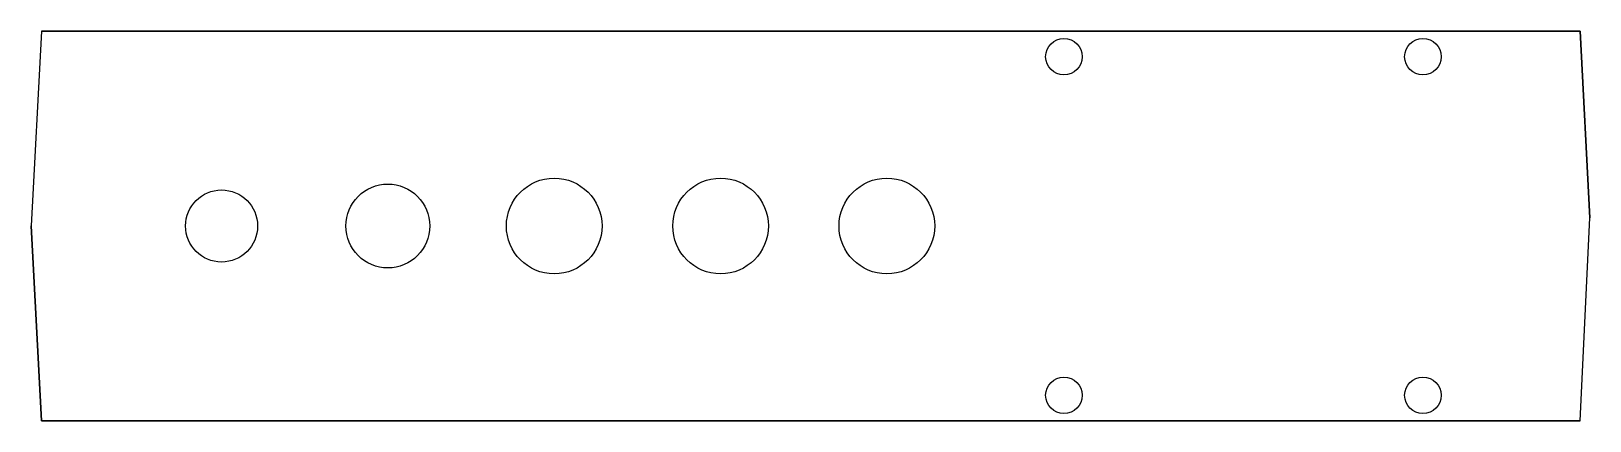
# Model space of a CAD drawing. Header units: millimetres. Extents: x -1 to 131, y -33 to 0.
import ezdxf

# ---------------------------------------------------------------- set-up
doc = ezdxf.new("R2010")
doc.units = ezdxf.units.MM

msp = doc.modelspace()

# ---------------------------------------------------------------- linework, layer by layer
at = {"color": 7, "linetype": 'Continuous'}
for p, q in [((0, 0), (-0.86, -16.5)), ((0, 0), (130.31, 0)), ((130.31, 0), (131.13, -15.81)), ((130.31, -33), (131.13, -15.81)), ((0, -33), (-0.86, -16.5)), ((130.31, -33), (0, -33))]:
    msp.add_line(p, q, dxfattribs=at)
at = {"color": 7, "linetype": 'Continuous', "lineweight": 25}
for p, q in [((0, 0), (-0.86, -16.5)), ((130.31, 0), (0, 0)), ((131.13, -15.81), (130.31, 0)), ((130.31, -33), (131.13, -15.81)), ((-0.86, -16.5), (0, -33)), ((0, -33), (130.31, -33))]:
    msp.add_line(p, q, dxfattribs=at)
at = {"color": 7, "linetype": 'Continuous'}
for centre, radius in [((86.6, -2.16), 1.55), ((117, -2.16), 1.55), ((29.34, -16.5), 3.55), ((43.43, -16.5), 4.05), ((57.52, -16.5), 4.05), ((71.6, -16.5), 4.05), ((15.26, -16.5), 3.05), ((86.6, -30.84), 1.55), ((117, -30.84), 1.55)]:
    msp.add_circle(centre, radius, dxfattribs=at)

doc.saveas('drawing.dxf')
